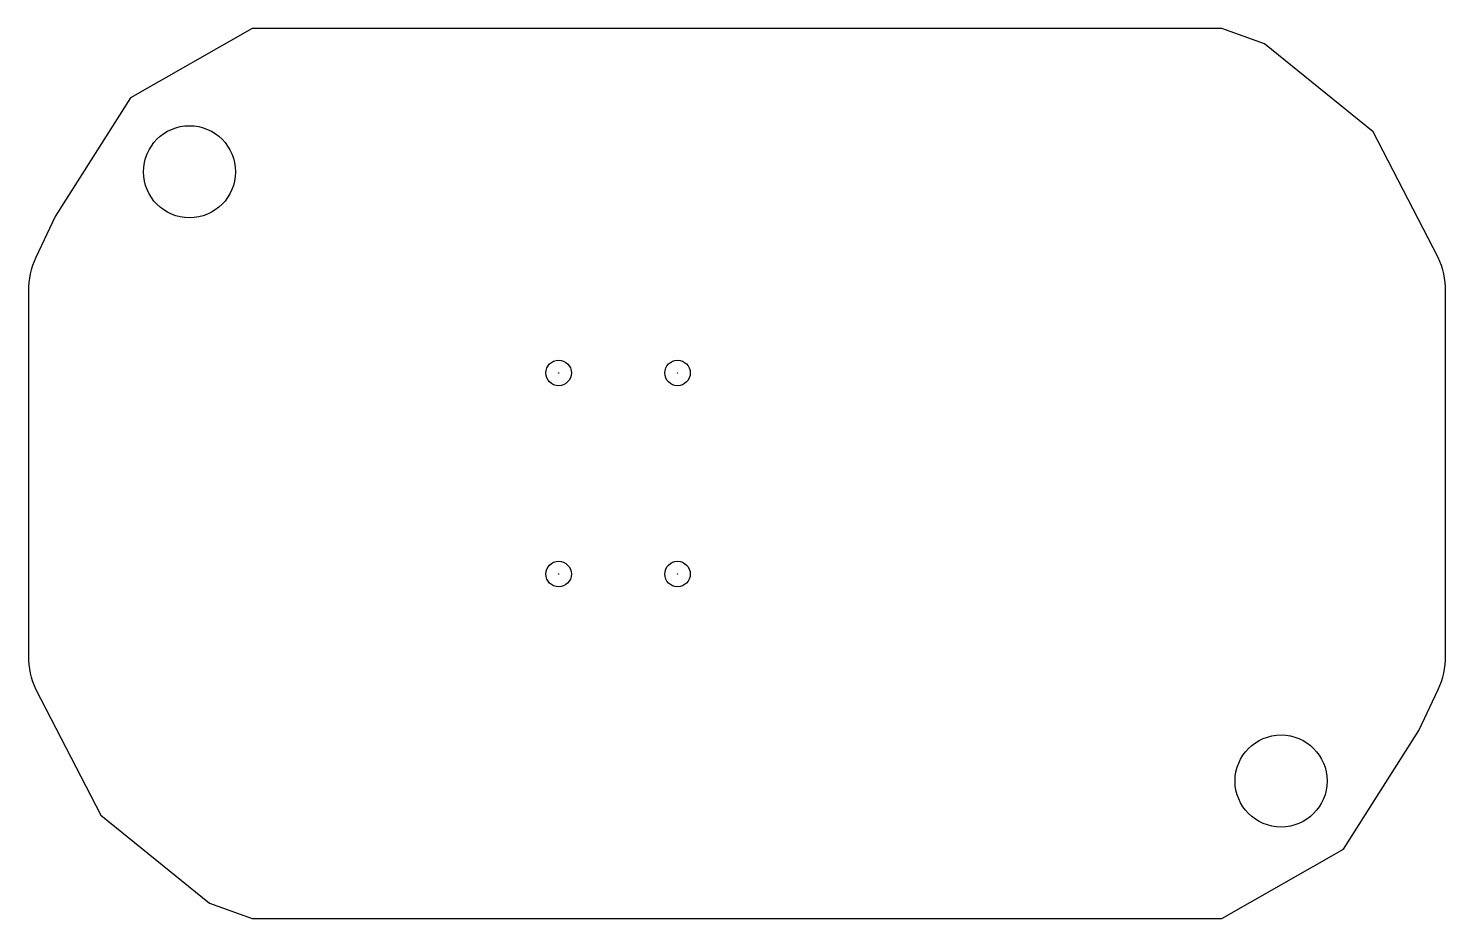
# Model space of a CAD drawing. Header units: millimetres. Extents: x -22.8 to 27.2, y -17.8 to 13.7.
import ezdxf

# ---------------------------------------------------------------- set-up
doc = ezdxf.new("R2010")
doc.units = ezdxf.units.MM
doc.layers.add('Sketch', color=7, linetype='CONTINUOUS')

msp = doc.modelspace()

# ---------------------------------------------------------------- linework, layer by layer
at = {"layer": 'Sketch'}
for p, q in [((19.332, 13.679), (-14.918, 13.679)), ((-22.818, 4.401), (-22.818, -8.476)), ((27.232, -8.476), (27.232, 4.401)), ((-14.918, -17.753), (19.332, -17.753))]:
    msp.add_line(p, q, dxfattribs=at)
for points in [[(-14.918, 13.679), (-19.213, 11.224), (-21.876, 7.034), (-22.553, 5.59)], [(26.967, 5.59), (24.675, 10.023), (20.829, 13.133), (19.332, 13.679)], [(-22.553, -9.664), (-20.261, -14.097), (-16.415, -17.208), (-14.918, -17.753)], [(19.332, -17.753), (23.628, -15.299), (26.29, -11.109), (26.967, -9.664)]]:
    msp.add_lwpolyline(points, dxfattribs=at)
for centre, radius in [((-17.127, 8.616), 1.625), ((-4.093, 1.513), 0.45), ((-4.093, 1.513), 0.005), ((0.107, 1.513), 0.45), ((0.107, 1.513), 0.005), ((-4.093, -5.587), 0.45), ((0.107, -5.587), 0.45), ((-4.093, -5.587), 0.005), ((0.107, -5.587), 0.005), ((21.42, -12.894), 1.625)]:
    msp.add_circle(centre, radius, dxfattribs=at)
for centre, start, end in [((-20.018, 4.401), 154.8869, -180), ((24.432, 4.401), 0, 25.1131), ((-20.018, -8.476), 180, -154.8869), ((24.432, -8.476), -25.1131, 0)]:
    msp.add_arc(centre, 2.8, start, end, dxfattribs=at)

doc.saveas('drawing.dxf')
